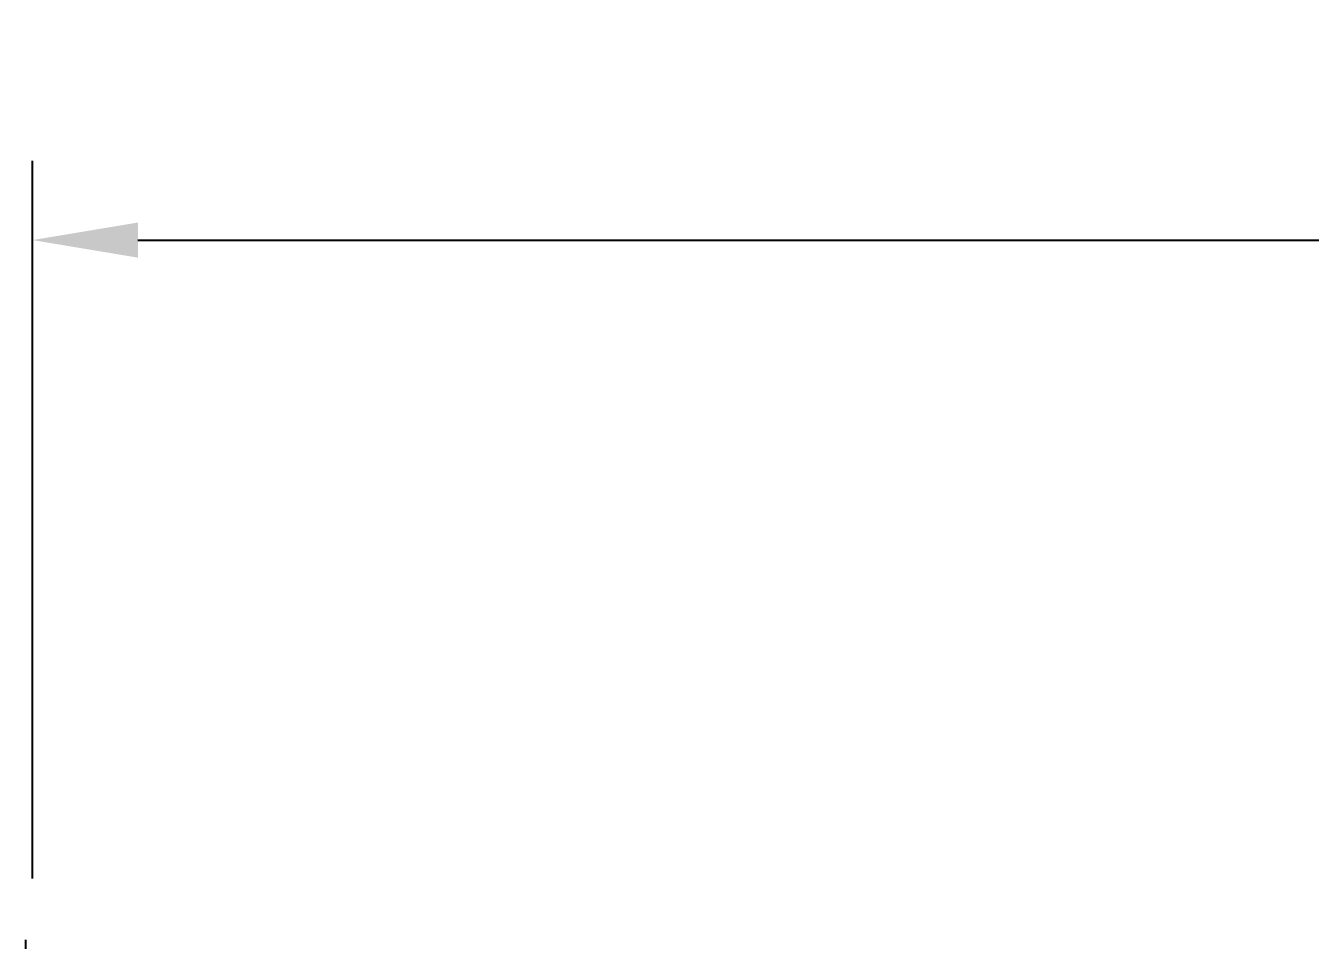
# Model space of a CAD drawing. Header units: metres. Extents: x 0 to 21025, y 0 to 14850.
# Drawn here: x 2176 to 2785, y 13485 to 13919 of the extents above; entities that cross this region are included whole.
import ezdxf

# ---------------------------------------------------------------- set-up
doc = ezdxf.new("R2010")
doc.units = ezdxf.units.M
doc.header["$LTSCALE"] = 25
doc.linetypes.add('DASHDOT', pattern=[25.4, 12.7, -6.35, 0, -6.35])
doc.layers.add('18_COTAS', color=7, linetype='Continuous')
doc.layers.add('SFU', color=3, linetype='DASHDOT')
doc.styles.add('ROMANS', font='ROMANS.SHX')
doc.dimstyles.new('25___1-25', dxfattribs={"dimscale": 25, "dimtxt": 2.5, "dimasz": 2, "dimexe": 1.5, "dimexo": 1, "dimgap": 0.5, "dimtad": 1, "dimzin": 12, "dimtxsty": 'ROMANS', "dimcen": 0, "dimclrd": 256, "dimclre": 256, "dimclrt": 3, "dimazin": 3, "dimtfac": 1, "dimtmove": 0, "dimatfit": 0, "dimfxl": 1, "dimlwd": -1, "dimlwe": -1, "dimarcsym": 0})

# ---------------------------------------------------------------- blocks, each defined once
blk = doc.blocks.new('*D34')
at = {"layer": '18_COTAS', "transparency": 16777216}
for p, q in [((2178.95, 13514.48), (2178.95, 13854.67)), ((6237.13, 13514.48), (6237.13, 13854.67)), ((2228.95, 13817.17), (6187.13, 13817.17))]:
    blk.add_line(p, q, dxfattribs=at)
for points in [[(2228.95, 13825.51), (2228.95, 13808.84), (2178.95, 13817.17)], [(6187.13, 13825.51), (6187.13, 13808.84), (6237.13, 13817.17)]]:
    blk.add_solid(points, dxfattribs=at)
at = {"layer": 'Defpoints', "color": 0, "transparency": 16777216}
for p in [(6237.13, 13817.17), (2178.95, 13489.48), (6237.13, 13489.48)]:
    blk.add_point(p, dxfattribs=at)
at = {"layer": '18_COTAS', "color": 3, "transparency": 16777216, "char_height": 62.5, "attachment_point": 5, "style": 'ROMANS'}
for s, insert in [('4058,18', (4208.04, 13866.87)), ('DESLOCAMENTO DO SENSOR', (4208.04, 13773.42))]:
    blk.add_mtext(s, dxfattribs=dict(at, insert=insert))

msp = doc.modelspace()

# ---------------------------------------------------------------- linework, layer by layer
at = {"layer": 'SFU'}
msp.add_line((2175.712, 13167.984), (2175.712, 13489.484), dxfattribs=at)

# ---------------------------------------------------------------- dimensions: what is measured, and where the dimension line sits
at = {"layer": '18_COTAS'}
dim = msp.add_linear_dim(base=(6237.129, 13817.172), p1=(2178.949, 13489.484), p2=(6237.129, 13489.484), text='<>\\XDESLOCAMENTO DO SENSOR', dimstyle='25___1-25', dxfattribs=at)
dim.commit()
dim.dimension.update_dxf_attribs({"geometry": '*D34', "text_midpoint": (4208.039, 13817.172)})

doc.saveas('drawing.dxf')
